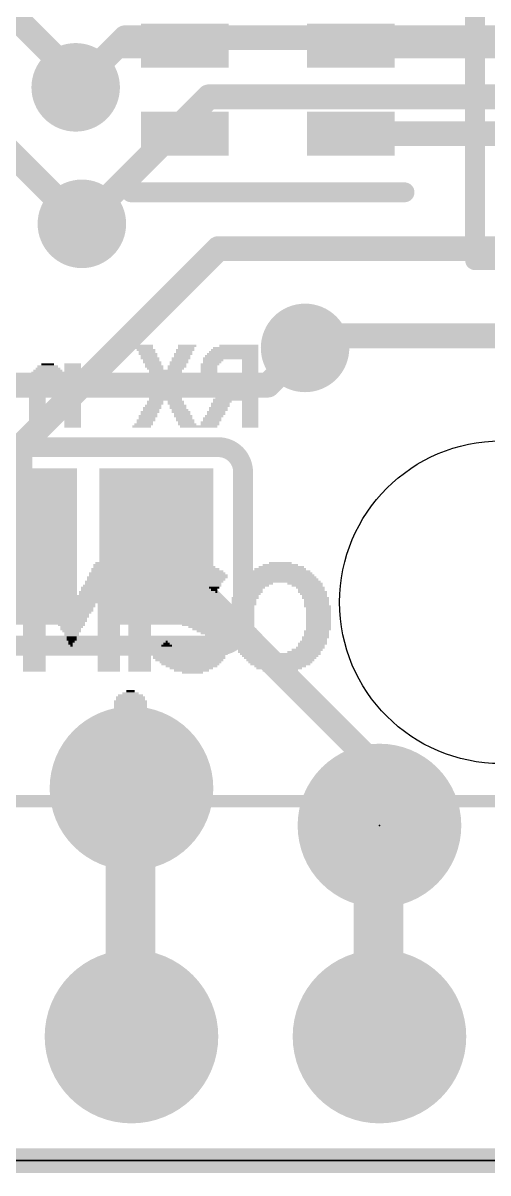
# Model space of a CAD drawing. Extents: x -0.1 to 50.9, y -0.1 to 23.
# Drawn here: x 35.72 to 40.48, y -0.13 to 11.64 of the extents above; entities that cross this region are included whole.
import ezdxf

# ---------------------------------------------------------------- set-up
doc = ezdxf.new("R2010")
doc.units = 0
for name, color, linetype in [('1', 12, 'CONTINUOUS'), ('16', 5, 'CONTINUOUS'), ('17', 110, 'CONTINUOUS'), ('18', 110, 'CONTINUOUS'), ('20', 53, 'CONTINUOUS'), ('200', 40, 'CONTINUOUS'), ('201', 6, 'CONTINUOUS'), ('21', 40, 'CONTINUOUS'), ('22', 6, 'CONTINUOUS'), ('23', 53, 'CONTINUOUS')]:
    doc.layers.add(name, color=color, linetype=linetype)

# ---------------------------------------------------------------- blocks, each defined once
blk = doc.blocks.new('ROUNDP')
at = {"const_width": 0.5}
blk.add_lwpolyline([(0, -0.25, 1), (0, 0.25, 1), (0, -0.25)], format="xyb", dxfattribs=at)
blk = doc.blocks.new('RECT')
blk.add_solid([(-0.5, -0.5), (0.5, -0.5), (-0.5, 0.5), (0.5, 0.5)])
blk = doc.blocks.new('ROUNDV')
at = {"const_width": 0.5}
blk.add_lwpolyline([(0, -0.25, 1), (0, 0.25, 1), (0, -0.25)], format="xyb", dxfattribs=at)

msp = doc.modelspace()

# ---------------------------------------------------------------- linework, layer by layer
at = {"layer": '1', "const_width": 0.254}
for points in [[(35.4751, 11.8675), (36.2585, 11.0841)], [(36.7665, 11.4935), (36.2585, 10.9855)], [(44.0055, 11.4935), (36.7665, 11.4935)], [(36.2585, 11.0841), (36.2585, 10.9855)], [(37.6221, 10.8886), (36.322, 9.5885)], [(43.8451, 10.8886), (37.6221, 10.8886)], [(35.56, 10.3505), (36.322, 9.5885)], [(38.608, 8.3185), (38.227, 7.9375)], [(38.227, 7.9375), (15.8115, 7.9375)], [(0, 0), (50.8, 0)]]:
    msp.add_lwpolyline(points, dxfattribs=at)
at = {"layer": '1', "const_width": 0.127}
for points in [[(36.7665, 11.557, 1), (36.7665, 11.43)], [(36.8114, 11.4486, 1), (36.7216, 11.5384)], [(36.322, 11.0841, 1), (36.195, 11.0841)], [(36.2136, 11.0392, 1), (36.3034, 11.129)], [(36.2136, 11.0304, 1), (36.3034, 10.9406)], [(36.195, 10.9855, 1), (36.322, 10.9855)], [(37.6221, 10.9521, 1), (37.6221, 10.8251)], [(37.667, 10.8437, 1), (37.5772, 10.9335)], [(36.2771, 9.6334, 1), (36.3669, 9.5436)], [(36.2771, 9.5436, 1), (36.3669, 9.6334)], [(38.6529, 8.2736, 1), (38.5631, 8.3634)], [(38.1821, 7.9824, 1), (38.2719, 7.8926)], [(38.227, 7.874, 1), (38.227, 8.001)]]:
    msp.add_lwpolyline(points, format="xyb", dxfattribs=at)
at = {"layer": '16', "const_width": 0.254}
for points in [[(36.2585, 10.9855), (36.684, 11.411)], [(36.684, 11.411), (37.377, 11.411)], [(39.077, 11.411), (43.5165, 11.411)], [(36.322, 9.5885), (37.2445, 10.511)], [(37.2445, 10.511), (37.377, 10.511)], [(39.077, 10.511), (41.6225, 10.511)], [(37.719, 9.3345), (35.687, 7.3025)], [(41.8465, 9.3345), (37.719, 9.3345)], [(38.731, 8.4415), (38.608, 8.3185)], [(40.849, 8.4415), (38.731, 8.4415)], [(35.687, 7.3025), (35.687, 6.2865)], [(39.37, 4.0005), (37.084, 6.2865)], [(39.37, 3.429), (39.37, 4.0005)], [(36.83, 3.81), (36.83, 1.27)], [(39.37, 3.429), (39.37, 1.27)], [(0, 0), (50.8, 0)]]:
    msp.add_lwpolyline(points, dxfattribs=at)
at = {"layer": '16', "const_width": 0.127}
for points in [[(36.684, 11.4745, 1), (36.684, 11.3475)], [(36.7289, 11.3661, 1), (36.6391, 11.4559)], [(37.377, 11.3475, 1), (37.377, 11.4745)], [(39.077, 11.4745, 1), (39.077, 11.3475)], [(36.2136, 11.0304, 1), (36.3034, 10.9406)], [(37.2445, 10.5745, 1), (37.2445, 10.4475)], [(37.2894, 10.4661, 1), (37.1996, 10.5559)], [(37.377, 10.4475, 1), (37.377, 10.5745)], [(39.077, 10.5745, 1), (39.077, 10.4475)], [(36.2771, 9.6334, 1), (36.3669, 9.5436)], [(37.719, 9.398, 1), (37.719, 9.271)], [(37.7639, 9.2896, 1), (37.6741, 9.3794)], [(38.731, 8.505, 1), (38.731, 8.378)], [(38.7759, 8.3966, 1), (38.6861, 8.4864)], [(38.5631, 8.3634, 1), (38.6529, 8.2736)], [(35.7505, 7.3025, 1), (35.6235, 7.3025)], [(35.6421, 7.3474, 1), (35.7319, 7.2576)], [(37.1289, 6.3314, 1), (37.0391, 6.2416)], [(35.6235, 6.2865, 1), (35.7505, 6.2865)], [(39.4335, 4.0005, 1), (39.3065, 4.0005)], [(39.3251, 3.9556, 1), (39.4149, 4.0454)], [(36.8935, 3.81, 1), (36.7665, 3.81)], [(39.4335, 3.429, 1), (39.3065, 3.429)], [(39.3065, 3.429, 1), (39.4335, 3.429)], [(36.7665, 1.27, 1), (36.8935, 1.27)], [(39.3065, 1.27, 1), (39.4335, 1.27)]]:
    msp.add_lwpolyline(points, format="xyb", dxfattribs=at)
at = {"layer": '20'}
for p, q in [((48.26, 0), (2.54, 0)), ((2.54, 0), (48.26, 0))]:
    msp.add_line(p, q, dxfattribs=at)
msp.add_circle((40.613, 5.715), 1.651, dxfattribs=at)
at = {"layer": '21', "const_width": 0.127}
msp.add_lwpolyline([(50.513, 3.68), (34.013, 3.68)], dxfattribs=at)
at = {"layer": '22', "const_width": 0.2032}
for points in [[(40.349, 13.5165), (40.349, 9.2165)], [(36.827, 9.911), (39.627, 9.911)], [(40.349, 9.2165), (45.249, 9.2165)], [(37.719, 7.3025), (33.655, 7.3025)], [(37.973, 5.5245), (37.973, 7.0485)], [(33.655, 5.2705), (37.719, 5.2705)]]:
    msp.add_lwpolyline(points, dxfattribs=at)
at = {"layer": '22'}
for points, const_width in [([(36.827, 9.9618, 1), (36.827, 9.8602)], 0.1016), ([(39.627, 9.8602, 1), (39.627, 9.9618)], 0.1016), ([(40.349, 9.2673, 1), (40.349, 9.1657)], 0.1016), ([(40.2982, 9.2165, 1), (40.3998, 9.2165)], 0.1016), ([(37.973, 7.0485, 0.4142), (37.719, 7.3025)], 0.2032), ([(37.719, 7.3533, 1), (37.719, 7.2517)], 0.1016), ([(37.719, 7.2517, 1), (37.719, 7.3533)], 0.1016), ([(38.0238, 7.0485, 1), (37.9222, 7.0485)], 0.1016), ([(37.9222, 7.0485, 1), (38.0238, 7.0485)], 0.1016), ([(37.719, 5.2705, 0.4142), (37.973, 5.5245)], 0.2032), ([(38.0238, 5.5245, 1), (37.9222, 5.5245)], 0.1016), ([(37.9222, 5.5245, 1), (38.0238, 5.5245)], 0.1016), ([(37.719, 5.3213, 1), (37.719, 5.2197)], 0.1016), ([(37.719, 5.2197, 1), (37.719, 5.3213)], 0.1016)]:
    msp.add_lwpolyline(points, format="xyb", dxfattribs=dict(at, const_width=const_width))
at = {"layer": '23'}
msp.add_point((39.37, 3.429), dxfattribs=at)

# ---------------------------------------------------------------- block references
at = {"layer": '16'}
for p, xscale, yscale, rotation in [((37.377, 11.411), 0.45, 0.9, 270), ((39.077, 11.411), 0.45, 0.9, 270), ((37.377, 10.511), 0.45, 0.9, 270), ((39.077, 10.511), 0.45, 0.9, 270), ((35.687, 6.2865), 1.1684, 1.6002, 180), ((37.084, 6.2865), 1.1684, 1.6002, 180)]:
    msp.add_blockref('RECT', p, dxfattribs=dict(at, xscale=xscale, yscale=yscale, rotation=rotation))
at = {"layer": '17', "xscale": 1.6764, "yscale": 1.6764}
for p, rotation in [((36.83, 3.81), 270), ((36.83, 3.81), 270), ((39.37, 3.429), 90), ((39.37, 3.429), 90)]:
    msp.add_blockref('ROUNDP', p, dxfattribs=dict(at, rotation=rotation))
at = {"layer": '17', "xscale": 1.778, "yscale": 1.778}
for p in [(36.83, 1.27), (36.83, 1.27), (39.37, 1.27), (39.37, 1.27)]:
    msp.add_blockref('ROUNDP', p, dxfattribs=at)
at = {"layer": '18', "xscale": 0.9064, "yscale": 0.9064}
for p in [(36.2585, 10.9855), (36.2585, 10.9855), (36.322, 9.5885), (36.322, 9.5885), (38.608, 8.3185), (38.608, 8.3185)]:
    msp.add_blockref('ROUNDV', p, dxfattribs=at)
at = {"layer": '200'}
for p, xscale, yscale in [((35.847, 6.1172), 0.254, 0.0211), ((36.5862, 6.1172), 0.254, 0.0211), ((36.9138, 6.1172), 0.2337, 0.0211), ((37.4663, 6.1172), 0.1905, 0.0211), ((38.354, 6.1172), 0.2337, 0.0211), ((35.847, 6.096), 0.254, 0.0213), ((35.8673, 6.0537), 0.2946, 0.0211), ((35.8673, 6.0325), 0.2946, 0.0213), ((35.8572, 6.0748), 0.2743, 0.0211), ((35.8788, 6.0113), 0.3175, 0.0211), ((36.5544, 6.0113), 0.3175, 0.0211), ((36.5658, 6.0537), 0.2946, 0.0211), ((36.5658, 6.0325), 0.2946, 0.0213), ((36.576, 6.096), 0.2743, 0.0213), ((36.576, 6.0748), 0.2743, 0.0211), ((36.9138, 6.096), 0.2337, 0.0213), ((36.9138, 6.0748), 0.2337, 0.0211), ((36.9138, 6.0537), 0.2337, 0.0211), ((36.9138, 6.0325), 0.2337, 0.0213), ((36.9138, 6.0113), 0.2337, 0.0211), ((37.4866, 6.0113), 0.6121, 0.0211), ((37.4866, 6.0325), 0.5715, 0.0213), ((37.4752, 6.0537), 0.508, 0.0211), ((37.4663, 6.0748), 0.4445, 0.0211), ((37.465, 6.096), 0.3607, 0.0213), ((38.354, 6.0113), 0.6553, 0.0211), ((38.354, 6.0325), 0.6147, 0.0213), ((38.354, 6.0537), 0.5283, 0.0211), ((38.3654, 6.0748), 0.4648, 0.0211), ((38.354, 6.096), 0.3607, 0.0213), ((35.8889, 5.969), 0.3378, 0.0213), ((35.8889, 5.9478), 0.3378, 0.0211), ((35.9105, 5.8843), 0.381, 0.0211), ((35.8788, 5.9902), 0.3175, 0.0211), ((35.8991, 5.9267), 0.3581, 0.0211), ((35.8991, 5.9055), 0.3581, 0.0213), ((36.5227, 5.8843), 0.381, 0.0211), ((36.5341, 5.9267), 0.3581, 0.0211), ((36.5341, 5.9055), 0.3581, 0.0213), ((36.5443, 5.969), 0.3378, 0.0213), ((36.5443, 5.9478), 0.3378, 0.0211), ((36.5544, 5.9902), 0.3175, 0.0211), ((36.9138, 5.9902), 0.2337, 0.0211), ((36.9138, 5.969), 0.2337, 0.0213), ((36.9138, 5.9478), 0.2337, 0.0211), ((36.9138, 5.9267), 0.2337, 0.0211), ((36.9138, 5.9055), 0.2337, 0.0213), ((36.9138, 5.8843), 0.2337, 0.0211), ((37.2212, 5.8843), 0.254, 0.0211), ((37.4447, 5.9267), 0.6553, 0.0211), ((37.2542, 5.9055), 0.2743, 0.0213), ((37.4764, 5.969), 0.6782, 0.0213), ((37.465, 5.9478), 0.6553, 0.0211), ((37.4866, 5.9902), 0.6579, 0.0211), ((37.6453, 5.9055), 0.2134, 0.0213), ((37.6669, 5.8843), 0.1702, 0.0211), ((38.0784, 5.8843), 0.3175, 0.0211), ((38.3553, 5.9267), 0.8255, 0.0211), ((38.1114, 5.9055), 0.3378, 0.0213), ((38.354, 5.9478), 0.7823, 0.0211), ((38.354, 5.969), 0.7417, 0.0213), ((38.3553, 5.9902), 0.6985, 0.0211), ((38.608, 5.9055), 0.3607, 0.0213), ((38.6296, 5.8843), 0.3175, 0.0211), ((35.9207, 5.8632), 0.4013, 0.0211), ((35.9207, 5.842), 0.4013, 0.0213), ((35.9308, 5.8208), 0.4216, 0.0211), ((35.9308, 5.7997), 0.4216, 0.0211), ((35.9423, 5.7785), 0.4445, 0.0213), ((36.4909, 5.7785), 0.4445, 0.0213), ((36.5023, 5.8208), 0.4216, 0.0211), ((36.5023, 5.7997), 0.4216, 0.0211), ((36.5125, 5.8632), 0.4013, 0.0211), ((36.5125, 5.842), 0.4013, 0.0213), ((36.9138, 5.8632), 0.2337, 0.0211), ((36.9138, 5.842), 0.2337, 0.0213), ((36.9138, 5.8208), 0.2337, 0.0211), ((36.9138, 5.7997), 0.2337, 0.0211), ((36.9138, 5.7785), 0.2337, 0.0213), ((37.211, 5.842), 0.2337, 0.0213), ((37.211, 5.8208), 0.2337, 0.0211), ((37.211, 5.7997), 0.2337, 0.0211), ((37.211, 5.7785), 0.2337, 0.0213), ((37.2212, 5.8632), 0.254, 0.0211), ((37.6771, 5.8632), 0.1041, 0.0211), ((37.6771, 5.842), 0.0635, 0.0213), ((37.6987, 5.8208), 0.0203, 0.0211), ((38.0263, 5.8208), 0.2946, 0.0211), ((38.0162, 5.7997), 0.2743, 0.0211), ((38.006, 5.7785), 0.254, 0.0213), ((38.0479, 5.8632), 0.2972, 0.0211), ((38.0365, 5.842), 0.2743, 0.0213), ((38.6613, 5.8632), 0.2946, 0.0211), ((38.6829, 5.8208), 0.2972, 0.0211), ((38.6715, 5.842), 0.2743, 0.0213), ((38.6931, 5.7997), 0.2769, 0.0211), ((38.7045, 5.7785), 0.254, 0.0213), ((35.9524, 5.7362), 0.4648, 0.0211), ((35.9524, 5.715), 0.4648, 0.0213), ((35.9423, 5.7573), 0.4445, 0.0211), ((35.8356, 5.6938), 0.2311, 0.0211), ((35.8356, 5.6727), 0.2311, 0.0211), ((35.8356, 5.6515), 0.2311, 0.0213), ((36.0896, 5.6938), 0.2311, 0.0211), ((36.2166, 5.6727), 0.4851, 0.0211), ((36.2166, 5.6515), 0.4445, 0.0213), ((36.3436, 5.6938), 0.2311, 0.0211), ((36.4808, 5.7362), 0.4648, 0.0211), ((36.4808, 5.715), 0.4648, 0.0213), ((36.4909, 5.7573), 0.4445, 0.0211), ((36.5976, 5.6938), 0.2311, 0.0211), ((36.5976, 5.6727), 0.2311, 0.0211), ((36.5976, 5.6515), 0.2311, 0.0213), ((36.9138, 5.7573), 0.2337, 0.0211), ((36.9138, 5.7362), 0.2337, 0.0211), ((36.9138, 5.715), 0.2337, 0.0213), ((36.9138, 5.6938), 0.2337, 0.0211), ((36.9138, 5.6727), 0.2337, 0.0211), ((36.9138, 5.6515), 0.2337, 0.0213), ((37.2326, 5.7362), 0.2769, 0.0211), ((37.2529, 5.715), 0.3175, 0.0213), ((37.2212, 5.7573), 0.254, 0.0211), ((37.2758, 5.6938), 0.3175, 0.0211), ((37.3075, 5.6727), 0.381, 0.0211), ((37.338, 5.6515), 0.4013, 0.0213), ((37.9628, 5.6727), 0.254, 0.0211), ((37.9628, 5.6515), 0.254, 0.0213), ((37.9946, 5.7573), 0.2769, 0.0211), ((37.9832, 5.7362), 0.254, 0.0211), ((37.9832, 5.715), 0.254, 0.0213), ((37.9832, 5.6938), 0.254, 0.0211), ((38.7147, 5.7573), 0.2743, 0.0211), ((38.7248, 5.7362), 0.254, 0.0211), ((38.7248, 5.715), 0.254, 0.0213), ((38.7248, 5.6938), 0.254, 0.0211), ((38.735, 5.6727), 0.2743, 0.0211), ((38.7452, 5.6515), 0.254, 0.0213), ((35.8356, 5.6303), 0.2311, 0.0211), ((35.8356, 5.6092), 0.2311, 0.0211), ((35.8356, 5.588), 0.2311, 0.0213), ((35.8356, 5.5668), 0.2311, 0.0211), ((35.8356, 5.5457), 0.2311, 0.0211), ((35.8356, 5.5245), 0.2311, 0.0213), ((36.2166, 5.6303), 0.4445, 0.0211), ((36.2166, 5.6092), 0.4039, 0.0211), ((36.2166, 5.588), 0.3581, 0.0213), ((36.2166, 5.5668), 0.3581, 0.0211), ((36.2166, 5.5457), 0.3175, 0.0211), ((36.2166, 5.5245), 0.3175, 0.0213), ((36.5976, 5.6303), 0.2311, 0.0211), ((36.5976, 5.6092), 0.2311, 0.0211), ((36.5976, 5.588), 0.2311, 0.0213), ((36.5976, 5.5668), 0.2311, 0.0211), ((36.5976, 5.5457), 0.2311, 0.0211), ((36.5976, 5.5245), 0.2311, 0.0213), ((36.9138, 5.6303), 0.2337, 0.0211), ((36.9138, 5.6092), 0.2337, 0.0211), ((36.9138, 5.588), 0.2337, 0.0213), ((36.9138, 5.5668), 0.2337, 0.0211), ((36.9138, 5.5457), 0.2337, 0.0211), ((36.9138, 5.5245), 0.2337, 0.0213), ((37.3596, 5.6303), 0.4445, 0.0211), ((37.4015, 5.6092), 0.4877, 0.0211), ((37.4231, 5.588), 0.4851, 0.0213), ((37.4548, 5.5668), 0.508, 0.0211), ((37.4752, 5.5457), 0.508, 0.0211), ((37.5082, 5.5245), 0.4877, 0.0213), ((37.9628, 5.6303), 0.254, 0.0211), ((37.9628, 5.6092), 0.254, 0.0211), ((37.9628, 5.588), 0.254, 0.0213), ((37.9628, 5.5668), 0.254, 0.0211), ((37.9628, 5.5457), 0.254, 0.0211), ((37.9628, 5.5245), 0.254, 0.0213), ((38.7452, 5.6303), 0.254, 0.0211), ((38.7452, 5.6092), 0.254, 0.0211), ((38.7452, 5.588), 0.254, 0.0213), ((38.7452, 5.5668), 0.254, 0.0211), ((38.7452, 5.5457), 0.254, 0.0211), ((38.7452, 5.5245), 0.254, 0.0213), ((35.8356, 5.5033), 0.2311, 0.0211), ((35.8356, 5.4822), 0.2311, 0.0211), ((35.8356, 5.461), 0.2311, 0.0213), ((35.8356, 5.4398), 0.2311, 0.0211), ((35.8356, 5.4187), 0.2311, 0.0211), ((36.2166, 5.5033), 0.2769, 0.0211), ((36.2166, 5.4822), 0.2769, 0.0211), ((36.2064, 5.4398), 0.2108, 0.0211), ((36.2166, 5.461), 0.2311, 0.0213), ((36.2166, 5.4187), 0.1905, 0.0211), ((36.5976, 5.5033), 0.2311, 0.0211), ((36.5976, 5.4822), 0.2311, 0.0211), ((36.5976, 5.461), 0.2311, 0.0213), ((36.5976, 5.4398), 0.2311, 0.0211), ((36.5976, 5.4187), 0.2311, 0.0211), ((36.9138, 5.5033), 0.2337, 0.0211), ((36.9138, 5.4822), 0.2337, 0.0211), ((36.9138, 5.461), 0.2337, 0.0213), ((36.9138, 5.4398), 0.2337, 0.0211), ((36.9138, 5.4187), 0.2337, 0.0211), ((37.5399, 5.5033), 0.4648, 0.0211), ((37.5704, 5.4822), 0.4445, 0.0211), ((37.6136, 5.461), 0.4039, 0.0213), ((37.6352, 5.4398), 0.3607, 0.0211), ((37.6568, 5.4187), 0.3175, 0.0211), ((37.9628, 5.5033), 0.254, 0.0211), ((37.9628, 5.4822), 0.254, 0.0211), ((37.9628, 5.461), 0.254, 0.0213), ((37.973, 5.4398), 0.2743, 0.0211), ((37.9832, 5.4187), 0.254, 0.0211), ((38.7248, 5.4187), 0.254, 0.0211), ((38.7452, 5.5033), 0.254, 0.0211), ((38.7452, 5.4822), 0.254, 0.0211), ((38.7452, 5.461), 0.254, 0.0213), ((38.7452, 5.4398), 0.254, 0.0211), ((35.8356, 5.3975), 0.2311, 0.0213), ((35.8356, 5.3763), 0.2311, 0.0211), ((35.8356, 5.3552), 0.2311, 0.0211), ((35.8356, 5.334), 0.2311, 0.0213), ((35.8356, 5.3128), 0.2311, 0.0211), ((35.8356, 5.2917), 0.2311, 0.0211), ((36.2166, 5.3975), 0.1499, 0.0213), ((36.2166, 5.3763), 0.1499, 0.0211), ((36.2166, 5.3552), 0.1041, 0.0211), ((36.2166, 5.334), 0.1041, 0.0213), ((36.2166, 5.3128), 0.0635, 0.0211), ((36.2064, 5.2917), 0.0432, 0.0211), ((36.5976, 5.3975), 0.2311, 0.0213), ((36.5976, 5.3763), 0.2311, 0.0211), ((36.5976, 5.3552), 0.2311, 0.0211), ((36.5976, 5.334), 0.2311, 0.0213), ((36.5976, 5.3128), 0.2311, 0.0211), ((36.5976, 5.2917), 0.2311, 0.0211), ((36.9138, 5.3975), 0.2337, 0.0213), ((36.9138, 5.3763), 0.2337, 0.0211), ((36.9138, 5.3552), 0.2337, 0.0211), ((36.9138, 5.334), 0.2337, 0.0213), ((36.9138, 5.3128), 0.2337, 0.0211), ((36.9138, 5.2917), 0.2337, 0.0211), ((37.1894, 5.2917), 0.0635, 0.0211), ((37.1907, 5.3128), 0.0203, 0.0211), ((37.6872, 5.3975), 0.2972, 0.0213), ((37.7088, 5.3763), 0.254, 0.0211), ((37.7088, 5.3552), 0.254, 0.0211), ((37.719, 5.334), 0.2337, 0.0213), ((37.719, 5.3128), 0.2337, 0.0211), ((37.719, 5.2917), 0.2337, 0.0211), ((37.9946, 5.3552), 0.2769, 0.0211), ((37.9832, 5.3975), 0.254, 0.0213), ((37.9832, 5.3763), 0.254, 0.0211), ((38.006, 5.334), 0.254, 0.0213), ((38.0162, 5.3128), 0.2743, 0.0211), ((38.0263, 5.2917), 0.2946, 0.0211), ((38.6829, 5.2917), 0.2972, 0.0211), ((38.6931, 5.3128), 0.2769, 0.0211), ((38.7045, 5.334), 0.254, 0.0213), ((38.7147, 5.3552), 0.2743, 0.0211), ((38.7248, 5.3975), 0.254, 0.0213), ((38.7248, 5.3763), 0.254, 0.0211), ((35.8356, 5.2705), 0.2311, 0.0213), ((35.8356, 5.2493), 0.2311, 0.0211), ((35.8356, 5.2282), 0.2311, 0.0211), ((35.8356, 5.207), 0.2311, 0.0213), ((35.8356, 5.1858), 0.2311, 0.0211), ((36.2166, 5.2705), 0.0229, 0.0213), ((36.5976, 5.2705), 0.2311, 0.0213), ((36.5976, 5.2493), 0.2311, 0.0211), ((36.5976, 5.2282), 0.2311, 0.0211), ((36.5976, 5.207), 0.2311, 0.0213), ((36.5976, 5.1858), 0.2311, 0.0211), ((36.9138, 5.2705), 0.2337, 0.0213), ((36.9138, 5.2493), 0.2337, 0.0211), ((36.9138, 5.2282), 0.2337, 0.0211), ((36.9138, 5.207), 0.2337, 0.0213), ((36.9138, 5.1858), 0.2337, 0.0211), ((37.4447, 5.1858), 0.7417, 0.0211), ((37.2326, 5.207), 0.2769, 0.0213), ((37.2008, 5.2493), 0.1676, 0.0211), ((37.2224, 5.2282), 0.2108, 0.0211), ((37.1907, 5.2705), 0.1067, 0.0213), ((37.6771, 5.207), 0.2769, 0.0213), ((37.6885, 5.2282), 0.254, 0.0211), ((37.7088, 5.2493), 0.254, 0.0211), ((37.719, 5.2705), 0.2337, 0.0213), ((38.0365, 5.2705), 0.2743, 0.0213), ((38.0479, 5.2493), 0.2972, 0.0211), ((38.0784, 5.2282), 0.3175, 0.0211), ((38.1, 5.207), 0.3607, 0.0213), ((38.3553, 5.1858), 0.8255, 0.0211), ((38.5978, 5.207), 0.3404, 0.0213), ((38.6296, 5.2282), 0.3175, 0.0211), ((38.6613, 5.2493), 0.2946, 0.0211), ((38.6715, 5.2705), 0.2743, 0.0213), ((35.8356, 5.1647), 0.2311, 0.0211), ((35.8356, 5.1435), 0.2311, 0.0213), ((35.8356, 5.1223), 0.2311, 0.0211), ((35.8356, 5.1012), 0.2311, 0.0211), ((35.8356, 5.08), 0.2311, 0.0213), ((35.8356, 5.0588), 0.2311, 0.0211), ((36.5976, 5.1647), 0.2311, 0.0211), ((36.5976, 5.1435), 0.2311, 0.0213), ((36.5976, 5.1223), 0.2311, 0.0211), ((36.5976, 5.1012), 0.2311, 0.0211), ((36.5976, 5.08), 0.2311, 0.0213), ((36.5976, 5.0588), 0.2311, 0.0211), ((36.9138, 5.1647), 0.2337, 0.0211), ((36.9138, 5.1435), 0.2337, 0.0213), ((36.9138, 5.1223), 0.2337, 0.0211), ((36.9138, 5.1012), 0.2337, 0.0211), ((36.9138, 5.08), 0.2337, 0.0213), ((36.9138, 5.0588), 0.2337, 0.0211), ((37.4218, 5.1647), 0.7417, 0.0211), ((37.4218, 5.1435), 0.7417, 0.0213), ((37.4231, 5.1223), 0.6985, 0.0211), ((37.4345, 5.1012), 0.635, 0.0211), ((37.4333, 5.08), 0.5918, 0.0213), ((37.4447, 5.0588), 0.5283, 0.0211), ((38.354, 5.1647), 0.7823, 0.0211), ((38.354, 5.1435), 0.7417, 0.0213), ((38.3553, 5.1223), 0.6985, 0.0211), ((38.354, 5.1012), 0.6553, 0.0211), ((38.354, 5.08), 0.6147, 0.0213), ((38.354, 5.0588), 0.5283, 0.0211), ((35.8356, 5.0377), 0.2311, 0.0211), ((35.8356, 5.0165), 0.2311, 0.0213), ((36.5976, 5.0377), 0.2311, 0.0211), ((36.5976, 5.0165), 0.2311, 0.0213), ((36.9138, 5.0377), 0.2337, 0.0211), ((36.9138, 5.0165), 0.2337, 0.0213), ((37.4434, 5.0377), 0.4445, 0.0211), ((37.4447, 5.0165), 0.3607, 0.0213), ((37.4548, 4.9953), 0.2134, 0.0211), ((38.3438, 5.0377), 0.4674, 0.0211), ((38.354, 5.0165), 0.3607, 0.0213), ((38.354, 4.9953), 0.2337, 0.0211), ((36.8198, 4.699), 0.3404, 0.0213), ((36.8198, 4.7413), 0.2946, 0.0211), ((36.8198, 4.7202), 0.2946, 0.0211), ((36.8198, 4.7625), 0.254, 0.0213), ((36.8198, 4.7837), 0.1676, 0.0211), ((36.8198, 4.8048), 0.0864, 0.0211), ((36.8198, 4.6778), 0.3404, 0.0211), ((36.8198, 4.6567), 0.3404, 0.0211), ((36.8198, 4.6355), 0.3404, 0.0213), ((36.8198, 4.6143), 0.3404, 0.0211), ((36.8198, 4.5932), 0.3404, 0.0211), ((36.8198, 4.572), 0.3404, 0.0213), ((36.8198, 4.5508), 0.3404, 0.0211), ((36.8198, 4.5297), 0.3404, 0.0211), ((36.8198, 4.5085), 0.3404, 0.0213), ((36.8198, 4.4873), 0.3404, 0.0211), ((36.8198, 4.4662), 0.3404, 0.0211), ((36.8198, 4.445), 0.3404, 0.0213), ((36.8198, 4.4238), 0.3404, 0.0211), ((36.8198, 4.4027), 0.3404, 0.0211), ((36.8198, 4.3815), 0.3404, 0.0213), ((36.8198, 4.3603), 0.3404, 0.0211), ((36.8198, 4.3392), 0.3404, 0.0211), ((36.8198, 4.318), 0.3404, 0.0213), ((36.8198, 4.2968), 0.3404, 0.0211), ((36.8198, 4.2757), 0.3404, 0.0211), ((36.8198, 4.2545), 0.3404, 0.0213), ((36.8198, 4.2333), 0.3404, 0.0211), ((36.8198, 4.2122), 0.3404, 0.0211), ((36.8198, 4.191), 0.3404, 0.0213), ((36.8198, 4.1698), 0.3404, 0.0211), ((36.8198, 4.1487), 0.3404, 0.0211), ((36.8198, 4.1275), 0.3404, 0.0213), ((36.8198, 4.1063), 0.3404, 0.0211), ((36.8198, 4.0852), 0.3404, 0.0211), ((36.8198, 4.064), 0.3404, 0.0213), ((36.8198, 4.0428), 0.3404, 0.0211), ((36.8198, 4.0217), 0.3404, 0.0211), ((36.8198, 4.0005), 0.3404, 0.0213), ((36.8186, 3.9158), 0.4648, 0.0211), ((36.8186, 3.8947), 0.4648, 0.0211), ((36.8198, 3.9582), 0.4216, 0.0211), ((36.8198, 3.937), 0.4216, 0.0213), ((36.8198, 3.9793), 0.381, 0.0211), ((36.8198, 3.8735), 0.508, 0.0213), ((36.8198, 3.8523), 0.508, 0.0211), ((36.8198, 3.8312), 0.508, 0.0211), ((36.8198, 3.81), 0.508, 0.0213), ((36.8198, 3.7888), 0.508, 0.0211), ((36.8198, 3.7677), 0.508, 0.0211), ((36.8198, 3.7465), 0.508, 0.0213), ((36.8198, 3.7253), 0.508, 0.0211), ((36.8198, 3.7042), 0.508, 0.0211), ((36.8198, 3.683), 0.508, 0.0213), ((36.8198, 3.6618), 0.508, 0.0211), ((36.8198, 3.6407), 0.508, 0.0211), ((39.3598, 3.6407), 0.254, 0.0211), ((39.3598, 3.6618), 0.1676, 0.0211), ((36.8198, 3.6195), 0.508, 0.0213), ((36.8198, 3.5983), 0.508, 0.0211), ((36.8198, 3.5772), 0.508, 0.0211), ((36.8198, 3.556), 0.508, 0.0213), ((36.8198, 3.5348), 0.508, 0.0211), ((39.3598, 3.5348), 0.4674, 0.0211), ((39.3598, 3.5772), 0.4216, 0.0211), ((39.3598, 3.556), 0.4216, 0.0213), ((39.3598, 3.5983), 0.381, 0.0211), ((39.3598, 3.6195), 0.3404, 0.0213), ((36.8198, 3.5137), 0.508, 0.0211), ((36.8198, 3.4925), 0.508, 0.0213), ((36.8198, 3.4713), 0.508, 0.0211), ((36.8198, 3.4502), 0.508, 0.0211), ((36.8198, 3.429), 0.508, 0.0213), ((36.8198, 3.4078), 0.508, 0.0211), ((39.3598, 3.4925), 0.508, 0.0213), ((39.3598, 3.4713), 0.508, 0.0211), ((39.3598, 3.4502), 0.508, 0.0211), ((39.3598, 3.429), 0.508, 0.0213), ((39.3598, 3.4078), 0.508, 0.0211), ((39.3598, 3.5137), 0.4674, 0.0211), ((36.8198, 3.3867), 0.508, 0.0211), ((36.8198, 3.3655), 0.508, 0.0213), ((36.8198, 3.3443), 0.508, 0.0211), ((36.8198, 3.3232), 0.508, 0.0211), ((36.8198, 3.302), 0.508, 0.0213), ((39.3598, 3.3867), 0.508, 0.0211), ((39.3598, 3.3655), 0.508, 0.0213), ((39.3598, 3.3443), 0.508, 0.0211), ((39.3598, 3.3232), 0.508, 0.0211), ((39.3598, 3.302), 0.508, 0.0213), ((36.8198, 3.2808), 0.508, 0.0211), ((36.8198, 3.2597), 0.508, 0.0211), ((36.8198, 3.2385), 0.508, 0.0213), ((36.8198, 3.2173), 0.508, 0.0211), ((36.8198, 3.1962), 0.508, 0.0211), ((36.8198, 3.175), 0.508, 0.0213), ((39.3598, 3.2808), 0.508, 0.0211), ((39.3598, 3.2597), 0.508, 0.0211), ((39.3598, 3.2385), 0.508, 0.0213), ((39.3598, 3.2173), 0.508, 0.0211), ((39.3598, 3.1962), 0.508, 0.0211), ((39.3598, 3.175), 0.508, 0.0213), ((36.8198, 3.1538), 0.508, 0.0211), ((36.8198, 3.1327), 0.508, 0.0211), ((36.8198, 3.1115), 0.508, 0.0213), ((36.8198, 3.0903), 0.508, 0.0211), ((36.8198, 3.0692), 0.508, 0.0211), ((39.3598, 3.1538), 0.508, 0.0211), ((39.3598, 3.1327), 0.508, 0.0211), ((39.3598, 3.1115), 0.508, 0.0213), ((39.3598, 3.0903), 0.508, 0.0211), ((39.3598, 3.0692), 0.508, 0.0211), ((36.8198, 3.048), 0.508, 0.0213), ((36.8198, 3.0268), 0.508, 0.0211), ((36.8198, 3.0057), 0.508, 0.0211), ((36.8198, 2.9845), 0.508, 0.0213), ((36.8198, 2.9633), 0.508, 0.0211), ((36.8198, 2.9422), 0.508, 0.0211), ((39.3598, 3.048), 0.508, 0.0213), ((39.3598, 3.0268), 0.508, 0.0211), ((39.3598, 3.0057), 0.508, 0.0211), ((39.3598, 2.9845), 0.508, 0.0213), ((39.3598, 2.9633), 0.508, 0.0211), ((39.3598, 2.9422), 0.508, 0.0211), ((36.8198, 2.921), 0.508, 0.0213), ((36.8198, 2.8998), 0.508, 0.0211), ((36.8198, 2.8787), 0.508, 0.0211), ((36.8198, 2.8575), 0.508, 0.0213), ((36.8198, 2.8363), 0.508, 0.0211), ((36.8198, 2.8152), 0.508, 0.0211), ((39.3598, 2.921), 0.508, 0.0213), ((39.3598, 2.8998), 0.508, 0.0211), ((39.3598, 2.8787), 0.508, 0.0211), ((39.3598, 2.8575), 0.508, 0.0213), ((39.3598, 2.8363), 0.508, 0.0211), ((39.3598, 2.8152), 0.508, 0.0211), ((36.8198, 2.794), 0.508, 0.0213), ((36.8198, 2.7728), 0.508, 0.0211), ((36.8198, 2.7517), 0.508, 0.0211), ((36.8198, 2.7305), 0.508, 0.0213), ((36.8198, 2.7093), 0.508, 0.0211), ((39.3598, 2.794), 0.508, 0.0213), ((39.3598, 2.7728), 0.508, 0.0211), ((39.3598, 2.7517), 0.508, 0.0211), ((39.3598, 2.7305), 0.508, 0.0213), ((39.3598, 2.7093), 0.508, 0.0211), ((36.8198, 2.6882), 0.508, 0.0211), ((36.8198, 2.667), 0.508, 0.0213), ((36.8198, 2.6458), 0.508, 0.0211), ((36.8198, 2.6247), 0.508, 0.0211), ((36.8198, 2.6035), 0.508, 0.0213), ((36.8198, 2.5823), 0.508, 0.0211), ((39.3598, 2.6882), 0.508, 0.0211), ((39.3598, 2.667), 0.508, 0.0213), ((39.3598, 2.6458), 0.508, 0.0211), ((39.3598, 2.6247), 0.508, 0.0211), ((39.3598, 2.6035), 0.508, 0.0213), ((39.3598, 2.5823), 0.508, 0.0211), ((36.8198, 2.5612), 0.508, 0.0211), ((36.8198, 2.54), 0.508, 0.0213), ((36.8198, 2.5188), 0.508, 0.0211), ((36.8198, 2.4977), 0.508, 0.0211), ((36.8198, 2.4765), 0.508, 0.0213), ((39.3598, 2.5612), 0.508, 0.0211), ((39.3598, 2.54), 0.508, 0.0213), ((39.3598, 2.5188), 0.508, 0.0211), ((39.3598, 2.4977), 0.508, 0.0211), ((39.3598, 2.4765), 0.508, 0.0213), ((36.8198, 2.4553), 0.508, 0.0211), ((36.8198, 2.4342), 0.508, 0.0211), ((36.8198, 2.413), 0.508, 0.0213), ((36.8198, 2.3918), 0.508, 0.0211), ((36.8198, 2.3707), 0.508, 0.0211), ((36.8198, 2.3495), 0.508, 0.0213), ((39.3598, 2.4553), 0.508, 0.0211), ((39.3598, 2.4342), 0.508, 0.0211), ((39.3598, 2.413), 0.508, 0.0213), ((39.3598, 2.3918), 0.508, 0.0211), ((39.3598, 2.3707), 0.508, 0.0211), ((39.3598, 2.3495), 0.508, 0.0213), ((36.8198, 2.3283), 0.508, 0.0211), ((36.8198, 2.3072), 0.508, 0.0211), ((36.8198, 2.286), 0.508, 0.0213), ((36.8198, 2.2648), 0.508, 0.0211), ((36.8198, 2.2437), 0.508, 0.0211), ((39.3598, 2.3283), 0.508, 0.0211), ((39.3598, 2.3072), 0.508, 0.0211), ((39.3598, 2.286), 0.508, 0.0213), ((39.3598, 2.2648), 0.508, 0.0211), ((39.3598, 2.2437), 0.508, 0.0211), ((36.8198, 2.2225), 0.508, 0.0213), ((36.8198, 2.2013), 0.508, 0.0211), ((36.8198, 2.1802), 0.508, 0.0211), ((36.8198, 2.159), 0.508, 0.0213), ((36.8198, 2.1378), 0.508, 0.0211), ((36.8198, 2.1167), 0.508, 0.0211), ((39.3598, 2.2225), 0.508, 0.0213), ((39.3598, 2.2013), 0.508, 0.0211), ((39.3598, 2.1802), 0.508, 0.0211), ((39.3598, 2.159), 0.508, 0.0213), ((39.3598, 2.1378), 0.508, 0.0211), ((39.3598, 2.1167), 0.508, 0.0211), ((36.8198, 2.0955), 0.508, 0.0213), ((36.8198, 2.0743), 0.508, 0.0211), ((36.8198, 2.0532), 0.508, 0.0211), ((36.8198, 2.032), 0.508, 0.0213), ((36.8198, 2.0108), 0.508, 0.0211), ((39.3598, 2.0955), 0.508, 0.0213), ((39.3598, 2.0743), 0.508, 0.0211), ((39.3598, 2.0532), 0.508, 0.0211), ((39.3598, 2.032), 0.508, 0.0213), ((39.3598, 2.0108), 0.508, 0.0211), ((36.8198, 1.9897), 0.508, 0.0211), ((36.8198, 1.9685), 0.508, 0.0213), ((36.8198, 1.9473), 0.508, 0.0211), ((36.8198, 1.9262), 0.508, 0.0211), ((36.8198, 1.905), 0.508, 0.0213), ((36.8198, 1.8838), 0.508, 0.0211), ((39.3598, 1.9897), 0.508, 0.0211), ((39.3598, 1.9685), 0.508, 0.0213), ((39.3598, 1.9473), 0.508, 0.0211), ((39.3598, 1.9262), 0.508, 0.0211), ((39.3598, 1.905), 0.508, 0.0213), ((39.3598, 1.8838), 0.508, 0.0211), ((36.8198, 1.8627), 0.508, 0.0211), ((36.8198, 1.8415), 0.508, 0.0213), ((36.8198, 1.8203), 0.508, 0.0211), ((36.8198, 1.7992), 0.508, 0.0211), ((36.8198, 1.778), 0.508, 0.0213), ((36.8198, 1.7568), 0.508, 0.0211), ((39.3598, 1.8627), 0.508, 0.0211), ((39.3598, 1.8415), 0.508, 0.0213), ((39.3598, 1.8203), 0.508, 0.0211), ((39.3598, 1.7992), 0.508, 0.0211), ((39.3598, 1.778), 0.508, 0.0213), ((39.3598, 1.7568), 0.508, 0.0211), ((36.8198, 1.7357), 0.508, 0.0211), ((36.8198, 1.7145), 0.508, 0.0213), ((36.8198, 1.6933), 0.508, 0.0211), ((36.8198, 1.6722), 0.508, 0.0211), ((36.8198, 1.651), 0.508, 0.0213), ((39.3598, 1.7357), 0.508, 0.0211), ((39.3598, 1.7145), 0.508, 0.0213), ((39.3598, 1.6933), 0.508, 0.0211), ((39.3598, 1.6722), 0.508, 0.0211), ((39.3598, 1.651), 0.508, 0.0213), ((36.8198, 1.6298), 0.508, 0.0211), ((36.8198, 1.6087), 0.508, 0.0211), ((36.8198, 1.5875), 0.508, 0.0213), ((36.8198, 1.5663), 0.508, 0.0211), ((36.8198, 1.5452), 0.508, 0.0211), ((36.8198, 1.524), 0.508, 0.0213), ((39.3598, 1.6298), 0.508, 0.0211), ((39.3598, 1.6087), 0.508, 0.0211), ((39.3598, 1.5875), 0.508, 0.0213), ((39.3598, 1.5663), 0.508, 0.0211), ((39.3598, 1.5452), 0.508, 0.0211), ((39.3598, 1.524), 0.508, 0.0213), ((36.8198, 1.5028), 0.508, 0.0211), ((36.8198, 1.4817), 0.508, 0.0211), ((36.8198, 1.4605), 0.508, 0.0213), ((36.8198, 1.4393), 0.508, 0.0211), ((36.8198, 1.4182), 0.508, 0.0211), ((39.3598, 1.5028), 0.508, 0.0211), ((39.3598, 1.4817), 0.508, 0.0211), ((39.3598, 1.4605), 0.508, 0.0213), ((39.3598, 1.4393), 0.508, 0.0211), ((39.3598, 1.4182), 0.508, 0.0211), ((36.8198, 1.397), 0.508, 0.0213), ((36.8198, 1.3758), 0.508, 0.0211), ((36.8198, 1.3547), 0.508, 0.0211), ((36.8198, 1.3335), 0.508, 0.0213), ((36.8198, 1.3123), 0.508, 0.0211), ((36.8198, 1.2912), 0.508, 0.0211), ((39.3598, 1.397), 0.508, 0.0213), ((39.3598, 1.3758), 0.508, 0.0211), ((39.3598, 1.3547), 0.508, 0.0211), ((39.3598, 1.3335), 0.508, 0.0213), ((39.3598, 1.3123), 0.508, 0.0211), ((39.3598, 1.2912), 0.508, 0.0211), ((36.8198, 1.27), 0.508, 0.0213), ((36.8198, 1.2488), 0.508, 0.0211), ((36.8198, 1.2277), 0.508, 0.0211), ((36.8198, 1.2065), 0.508, 0.0213), ((36.8198, 1.1853), 0.508, 0.0211), ((39.3598, 1.27), 0.508, 0.0213), ((39.3598, 1.2488), 0.508, 0.0211), ((39.3598, 1.2277), 0.508, 0.0211), ((39.3598, 1.2065), 0.508, 0.0213), ((39.3598, 1.1853), 0.508, 0.0211), ((36.8186, 1.1642), 0.4648, 0.0211), ((36.8186, 1.143), 0.4648, 0.0213), ((36.8198, 1.1218), 0.4216, 0.0211), ((36.8198, 1.1007), 0.4216, 0.0211), ((36.8198, 1.0795), 0.381, 0.0213), ((36.8198, 1.0583), 0.3404, 0.0211), ((39.3598, 1.1642), 0.4674, 0.0211), ((39.3598, 1.143), 0.4674, 0.0213), ((39.3598, 1.1218), 0.4216, 0.0211), ((39.3598, 1.1007), 0.4216, 0.0211), ((39.3598, 1.0795), 0.381, 0.0213), ((39.3598, 1.0583), 0.3404, 0.0211), ((36.8198, 1.0372), 0.254, 0.0211), ((36.8198, 1.016), 0.1676, 0.0213), ((39.3598, 1.0372), 0.254, 0.0211), ((39.3598, 1.016), 0.1676, 0.0213)]:
    msp.add_blockref('RECT', p, dxfattribs=dict(at, xscale=xscale, yscale=yscale))
at = {"layer": '201', "rotation": 180}
for p, xscale, yscale in [((36.9557, 8.3397), 0.1905, 0.0211), ((36.9557, 8.3185), 0.1905, 0.0213), ((36.9786, 8.2973), 0.1905, 0.0211), ((36.9989, 8.255), 0.1905, 0.0213), ((36.9888, 8.2762), 0.1702, 0.0211), ((37.0091, 8.2338), 0.1702, 0.0211), ((37.3494, 8.2338), 0.1702, 0.0211), ((37.3596, 8.255), 0.1905, 0.0213), ((37.3799, 8.2973), 0.1905, 0.0211), ((37.3698, 8.2762), 0.1702, 0.0211), ((37.4002, 8.3397), 0.1905, 0.0211), ((37.3901, 8.3185), 0.1702, 0.0213), ((37.8562, 8.2338), 0.5486, 0.0211), ((37.8663, 8.255), 0.5283, 0.0213), ((37.8765, 8.2762), 0.508, 0.0211), ((37.8879, 8.2973), 0.4851, 0.0211), ((37.8981, 8.3185), 0.4648, 0.0213), ((37.9298, 8.3397), 0.4013, 0.0211), ((35.9728, 8.128), 0.2108, 0.0213), ((35.9715, 8.1492), 0.127, 0.0211), ((36.2268, 8.1492), 0.1702, 0.0211), ((36.2268, 8.128), 0.1702, 0.0213), ((37.0192, 8.2127), 0.1905, 0.0211), ((37.0421, 8.1703), 0.1905, 0.0211), ((37.0307, 8.1915), 0.1676, 0.0213), ((37.0624, 8.128), 0.1905, 0.0213), ((37.0523, 8.1492), 0.1702, 0.0211), ((37.2961, 8.128), 0.1905, 0.0213), ((37.3062, 8.1492), 0.1702, 0.0211), ((37.3164, 8.1703), 0.1905, 0.0211), ((37.338, 8.2127), 0.193, 0.0211), ((37.3266, 8.1915), 0.1702, 0.0213), ((37.6339, 8.1492), 0.1905, 0.0211), ((37.6238, 8.128), 0.1702, 0.0213), ((37.846, 8.2127), 0.569, 0.0211), ((37.6669, 8.1915), 0.2108, 0.0213), ((37.6555, 8.1703), 0.188, 0.0211), ((38.0467, 8.1915), 0.1676, 0.0213), ((38.0467, 8.1703), 0.1676, 0.0211), ((38.0467, 8.1492), 0.1676, 0.0211), ((38.0467, 8.128), 0.1676, 0.0213), ((36.0464, 8.0222), 0.5309, 0.0211), ((35.8877, 8.001), 0.2134, 0.0213), ((36.0578, 8.0645), 0.508, 0.0213), ((36.0578, 8.0433), 0.508, 0.0211), ((35.9728, 8.0857), 0.2972, 0.0211), ((35.974, 8.1068), 0.254, 0.0211), ((36.2064, 8.001), 0.2108, 0.0213), ((36.2268, 8.1068), 0.1702, 0.0211), ((36.2268, 8.0857), 0.1702, 0.0211), ((37.0726, 8.1068), 0.1702, 0.0211), ((37.1793, 8.0857), 0.3378, 0.0211), ((37.1793, 8.0645), 0.3378, 0.0213), ((37.1793, 8.0433), 0.2972, 0.0211), ((37.1793, 8.0222), 0.2972, 0.0211), ((37.178, 8.001), 0.254, 0.0213), ((37.2847, 8.1068), 0.1676, 0.0211), ((37.6339, 8.001), 0.1905, 0.0213), ((37.6238, 8.1068), 0.1702, 0.0211), ((37.6238, 8.0857), 0.1702, 0.0211), ((37.6238, 8.0645), 0.1702, 0.0213), ((37.6238, 8.0433), 0.1702, 0.0211), ((37.6238, 8.0222), 0.1702, 0.0211), ((38.0467, 8.1068), 0.1676, 0.0211), ((38.0467, 8.0857), 0.1676, 0.0211), ((38.0467, 8.0645), 0.1676, 0.0213), ((38.0467, 8.0433), 0.1676, 0.0211), ((38.0467, 8.0222), 0.1676, 0.0211), ((38.0467, 8.001), 0.1676, 0.0213), ((35.8775, 7.9798), 0.193, 0.0211), ((35.8661, 7.9587), 0.1702, 0.0211), ((35.8661, 7.9375), 0.1702, 0.0213), ((35.8661, 7.9163), 0.1702, 0.0211), ((35.8661, 7.8952), 0.1702, 0.0211), ((36.2166, 7.9798), 0.1905, 0.0211), ((36.2166, 7.9587), 0.1905, 0.0211), ((36.2268, 7.9375), 0.1702, 0.0213), ((36.2268, 7.9163), 0.1702, 0.0211), ((36.2268, 7.8952), 0.1702, 0.0211), ((37.178, 7.9798), 0.254, 0.0211), ((37.178, 7.8952), 0.254, 0.0211), ((37.1793, 7.9587), 0.2108, 0.0211), ((37.1793, 7.9375), 0.2108, 0.0213), ((37.1793, 7.9163), 0.2108, 0.0211), ((37.6339, 7.9798), 0.1905, 0.0211), ((37.6555, 7.9587), 0.188, 0.0211), ((37.6669, 7.9375), 0.2108, 0.0213), ((37.8562, 7.9163), 0.5486, 0.0211), ((37.8562, 7.8952), 0.5486, 0.0211), ((38.0467, 7.9798), 0.1676, 0.0211), ((38.0467, 7.9587), 0.1676, 0.0211), ((38.0467, 7.9375), 0.1676, 0.0213), ((35.8661, 7.874), 0.1702, 0.0213), ((35.8661, 7.8528), 0.1702, 0.0211), ((35.8661, 7.8317), 0.1702, 0.0211), ((35.8661, 7.8105), 0.1702, 0.0213), ((35.8661, 7.7893), 0.1702, 0.0211), ((35.8661, 7.7682), 0.1702, 0.0211), ((36.2268, 7.874), 0.1702, 0.0213), ((36.2268, 7.8528), 0.1702, 0.0211), ((36.2268, 7.8317), 0.1702, 0.0211), ((36.2268, 7.8105), 0.1702, 0.0213), ((36.2268, 7.7893), 0.1702, 0.0211), ((36.2268, 7.7682), 0.1702, 0.0211), ((37.0726, 7.7682), 0.1702, 0.0211), ((37.1793, 7.8105), 0.3378, 0.0213), ((37.1793, 7.7893), 0.3378, 0.0211), ((37.1793, 7.8528), 0.2972, 0.0211), ((37.1793, 7.8317), 0.2972, 0.0211), ((37.178, 7.874), 0.254, 0.0213), ((37.2847, 7.7682), 0.1676, 0.0211), ((37.8663, 7.874), 0.5283, 0.0213), ((37.8765, 7.8528), 0.508, 0.0211), ((37.7609, 7.7682), 0.1905, 0.0211), ((37.8981, 7.8317), 0.4648, 0.0211), ((37.8981, 7.7893), 0.4648, 0.0211), ((37.9095, 7.8105), 0.442, 0.0213), ((38.0467, 7.7682), 0.1676, 0.0211), ((35.8661, 7.747), 0.1702, 0.0213), ((35.8661, 7.7258), 0.1702, 0.0211), ((35.8661, 7.7047), 0.1702, 0.0211), ((35.8661, 7.6835), 0.1702, 0.0213), ((35.8661, 7.6623), 0.1702, 0.0211), ((35.8661, 7.6412), 0.1702, 0.0211), ((36.2268, 7.747), 0.1702, 0.0213), ((36.2268, 7.7258), 0.1702, 0.0211), ((36.2268, 7.7047), 0.1702, 0.0211), ((36.2268, 7.6835), 0.1702, 0.0213), ((36.2268, 7.6623), 0.1702, 0.0211), ((36.2268, 7.6412), 0.1702, 0.0211), ((37.0192, 7.6623), 0.1905, 0.0211), ((37.0091, 7.6412), 0.1702, 0.0211), ((37.0421, 7.7047), 0.1905, 0.0211), ((37.0307, 7.6835), 0.1676, 0.0213), ((37.0523, 7.7258), 0.1702, 0.0211), ((37.0726, 7.747), 0.1702, 0.0213), ((37.2847, 7.747), 0.1676, 0.0213), ((37.3062, 7.7258), 0.1702, 0.0211), ((37.3062, 7.7047), 0.1702, 0.0211), ((37.3266, 7.6835), 0.1702, 0.0213), ((37.338, 7.6623), 0.193, 0.0211), ((37.3494, 7.6412), 0.1702, 0.0211), ((37.6974, 7.6623), 0.1905, 0.0211), ((37.6974, 7.6412), 0.1905, 0.0211), ((37.719, 7.7047), 0.193, 0.0211), ((37.719, 7.6835), 0.193, 0.0213), ((37.7406, 7.747), 0.1905, 0.0213), ((37.7406, 7.7258), 0.1905, 0.0211), ((38.0467, 7.747), 0.1676, 0.0213), ((38.0467, 7.7258), 0.1676, 0.0211), ((38.0467, 7.7047), 0.1676, 0.0211), ((38.0467, 7.6835), 0.1676, 0.0213), ((38.0467, 7.6623), 0.1676, 0.0211), ((38.0467, 7.6412), 0.1676, 0.0211), ((35.8661, 7.62), 0.1702, 0.0213), ((35.8661, 7.5988), 0.1702, 0.0211), ((35.8661, 7.5777), 0.1702, 0.0211), ((35.8661, 7.5565), 0.1702, 0.0213), ((35.8661, 7.5353), 0.1702, 0.0211), ((36.2268, 7.62), 0.1702, 0.0213), ((36.2268, 7.5988), 0.1702, 0.0211), ((36.2268, 7.5777), 0.1702, 0.0211), ((36.2268, 7.5565), 0.1702, 0.0213), ((36.2268, 7.5353), 0.1702, 0.0211), ((36.9557, 7.5353), 0.1905, 0.0211), ((36.9786, 7.5777), 0.1905, 0.0211), ((36.9672, 7.5565), 0.1676, 0.0213), ((36.9989, 7.62), 0.1905, 0.0213), ((36.9888, 7.5988), 0.1702, 0.0211), ((37.3596, 7.62), 0.1905, 0.0213), ((37.3799, 7.5777), 0.1905, 0.0211), ((37.3698, 7.5988), 0.1702, 0.0211), ((37.4002, 7.5353), 0.1905, 0.0211), ((37.3901, 7.5565), 0.1702, 0.0213), ((37.6339, 7.5565), 0.1905, 0.0213), ((37.6339, 7.5353), 0.1905, 0.0211), ((37.6555, 7.5988), 0.188, 0.0211), ((37.6555, 7.5777), 0.188, 0.0211), ((37.6771, 7.62), 0.1905, 0.0213), ((38.0467, 7.62), 0.1676, 0.0213), ((38.0467, 7.5988), 0.1676, 0.0211), ((38.0467, 7.5777), 0.1676, 0.0211), ((38.0467, 7.5565), 0.1676, 0.0213), ((38.0467, 7.5353), 0.1676, 0.0211), ((35.8661, 7.5142), 0.1702, 0.0211), ((36.2268, 7.5142), 0.1702, 0.0211), ((36.9354, 7.5142), 0.1905, 0.0211), ((37.5183, 7.5142), 0.381, 0.0211), ((38.0467, 7.5142), 0.1676, 0.0211)]:
    msp.add_blockref('RECT', p, dxfattribs=dict(at, xscale=xscale, yscale=yscale))

doc.saveas('drawing.dxf')
